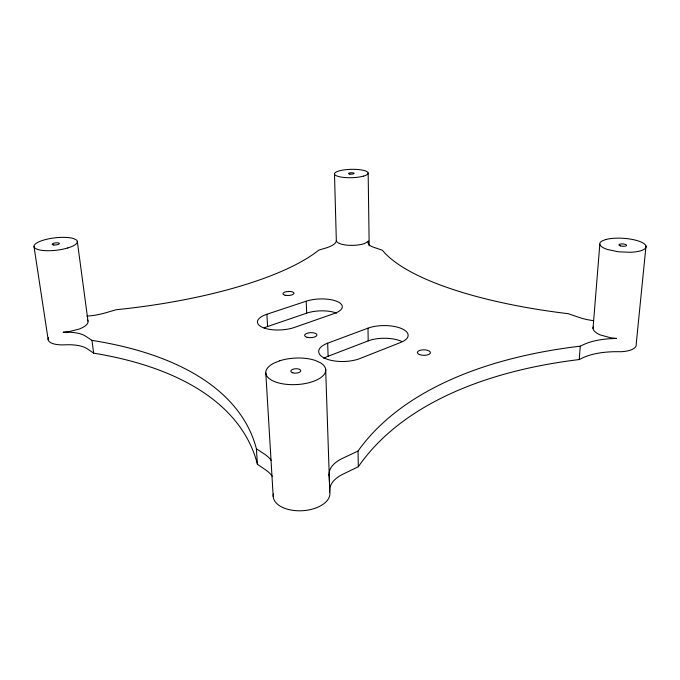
<?xml version="1.0" encoding="UTF-8"?>
<svg xmlns="http://www.w3.org/2000/svg" width="680" height="680" viewBox="0 0 680 680"><rect width="100%" height="100%" fill="white"/><g stroke="black" fill="none" stroke-linecap="round" stroke-linejoin="round"><path stroke-width="1.02" d="M273.402 493.867A28.407 16.023 -3.4 0 0 301.019 510.782A28.407 16.023 -3.4 0 0 329.808 492.15A37.366 20.995 -0.4 0 1 342.745 474.291L358.334 466.726A587.648 302.617 19.8 0 1 579.258 359.55L580.269 346.171L583.644 344.582A59.585 23.953 6.5 0 1 615.91 338.478L616.522 338.436L610.606 337.781L600.202 334.9A22.372 8.432 5.4 0 1 593.207 326.969M593.019 328.423L599.828 244.171M646 246.024L636.208 344.054A22.253 8.644 5.6 0 1 621.12 351.713L614.703 351.696A59.228 24.54 6.8 0 0 582.607 357.926L579.258 359.55M580.269 346.171A593.232 298.214 19 0 0 358.02 451.052L342.303 458.464A37.646 20.553 -0.4 0 0 329.256 475.949M323.791 358.368A24.701 10.803 -1.4 0 1 328.108 356.252L368.195 340.892A23.91 10.081 -0.3 0 1 401.421 341.284M327.683 343.179L367.999 328.168A24.046 9.826 -0.3 0 1 401.71 328.644A24.046 9.826 -0.3 0 1 400.69 342.44L359.966 358.53A24.846 10.54 -1.4 0 1 324.657 358.207A24.846 10.54 -1.4 0 1 327.683 343.179L328.108 356.252M264.087 327.964A22.907 9.248 -3.1 0 1 267.589 326.527L306.68 313.166A22.16 8.696 -2 0 1 336.617 313.123M266.875 314.253L306.195 301.197A22.279 8.475 -2 0 1 337.28 301.537A22.279 8.475 -2 0 1 334.339 313.48L294.534 327.411A23.026 9.01 -3.1 0 1 262.063 327.19A23.026 9.01 -3.1 0 1 266.875 314.253L267.589 326.527M271.26 460.437A52.088 27.71 -6.6 0 0 264.46 454.096L256.385 448.766A534.149 235.433 -19.6 0 0 91.962 340.374L85.408 336.065A32.606 12.274 -8.7 0 0 63.07 332.274L68.629 331.721L79.008 329.12A21.088 7.599 -8 0 0 87.38 319.838M272.204 476.246A51.714 28.314 -6.8 0 0 265.447 469.752L257.414 464.304A529.516 239.666 -20.3 0 0 93.661 353.166L87.133 348.729A32.427 12.58 -8.9 0 0 64.897 344.828A20.978 7.803 -8.3 0 1 48.611 337.45M334.492 173.885L336.328 240.525L336.889 241.859L338.529 243.075L341.164 244.095A16.388 5.16 -1.3 0 0 361.233 244.443L364.607 243.525L368.671 241.069A22.04 6.987 -0.5 0 0 373.796 247.325L382.398 250.257A245.599 72.301 3.5 0 0 568.233 313.692L579.419 317.509A32.121 11.611 4.6 0 0 593.215 320.62M34 246.551L48.152 339.558M91.962 340.374L93.661 353.166M77.299 241.281L87.992 321.07M256.385 448.766L257.414 464.304M265.803 372.895L273.19 496.392M306.195 301.197L306.68 313.166M325.652 368.993L329.808 492.15M329.12 474.3L329.392 482.383M329.46 484.398L329.664 490.467M358.02 451.052L358.334 466.726M368.152 173.018L369.18 245.846M367.999 328.168L368.195 340.892M86.828 316.14A32.938 11.441 -7.2 0 0 105.536 312.834L116.076 309.74A229.78 66.402 -5.6 0 0 318.835 250.087L325.482 248.132A29.852 9.384 -2.2 0 0 336.328 240.525M279.82 360.749L273.912 363.146A30.014 13.268 -2.9 0 0 273.751 381.25A30.014 13.268 -2.9 0 0 314.483 380.945A30.014 13.268 -2.9 0 0 320.484 362.797L315.367 360.476A30.014 13.268 -2.9 0 0 279.82 360.749M605.71 239.555L602.344 240.83A23.188 6.953 3.8 0 0 607.385 249.466L618.231 251.787L630.437 252.288A23.188 6.953 3.8 0 0 642.243 242.565A23.188 6.953 3.8 0 0 605.71 239.555M67.787 247.962L62.628 249.254A21.82 6.247 -6.6 0 1 35.828 248.676A21.82 6.247 -6.6 0 1 45.22 239.641A21.82 6.247 -6.6 0 1 73.678 238.621L76.168 239.81A21.82 6.247 -6.6 0 1 67.787 247.962M363.528 176.129L360.06 176.902A16.838 4.182 -1.4 0 1 339.439 176.749L336.736 175.933A16.838 4.182 -1.4 0 1 341.572 170.323A16.838 4.182 -1.4 0 1 364.046 170.493A16.838 4.182 -1.4 0 1 363.528 176.129M53.694 244.978A3.638 1.037 -6.6 0 0 59.381 243.619A3.638 1.037 -6.6 0 0 54.273 243.108A3.638 1.037 -6.6 0 0 53.694 244.978M620.653 245.93A3.867 1.156 3.8 0 0 626.654 245.403A3.867 1.156 3.8 0 0 621.112 243.95A3.867 1.156 3.8 0 0 620.653 245.93M349.758 174.063A2.805 0.697 -1.4 0 0 354.118 173.434A2.805 0.697 -1.4 0 0 350.081 172.856A2.805 0.697 -1.4 0 0 349.758 174.063M292.8 372.844A4.998 2.21 -2.9 0 0 300.755 371.008A4.998 2.21 -2.9 0 0 293.837 368.993A4.998 2.21 -2.9 0 0 292.8 372.844M419.305 354.484A6.537 2.771 0.9 0 0 430.21 353.353A6.537 2.771 0.9 0 0 422.152 349.877A6.537 2.771 0.9 0 0 419.305 354.484M285.09 295.222A5.559 2.031 -2.8 0 0 293.964 293.497A5.559 2.031 -2.8 0 0 286.314 291.686A5.559 2.031 -2.8 0 0 285.09 295.222M307.13 337.314A6.188 2.525 -2.3 0 0 316.923 335.197A6.188 2.525 -2.3 0 0 308.252 332.928A6.188 2.525 -2.3 0 0 307.13 337.314"/></g></svg>
